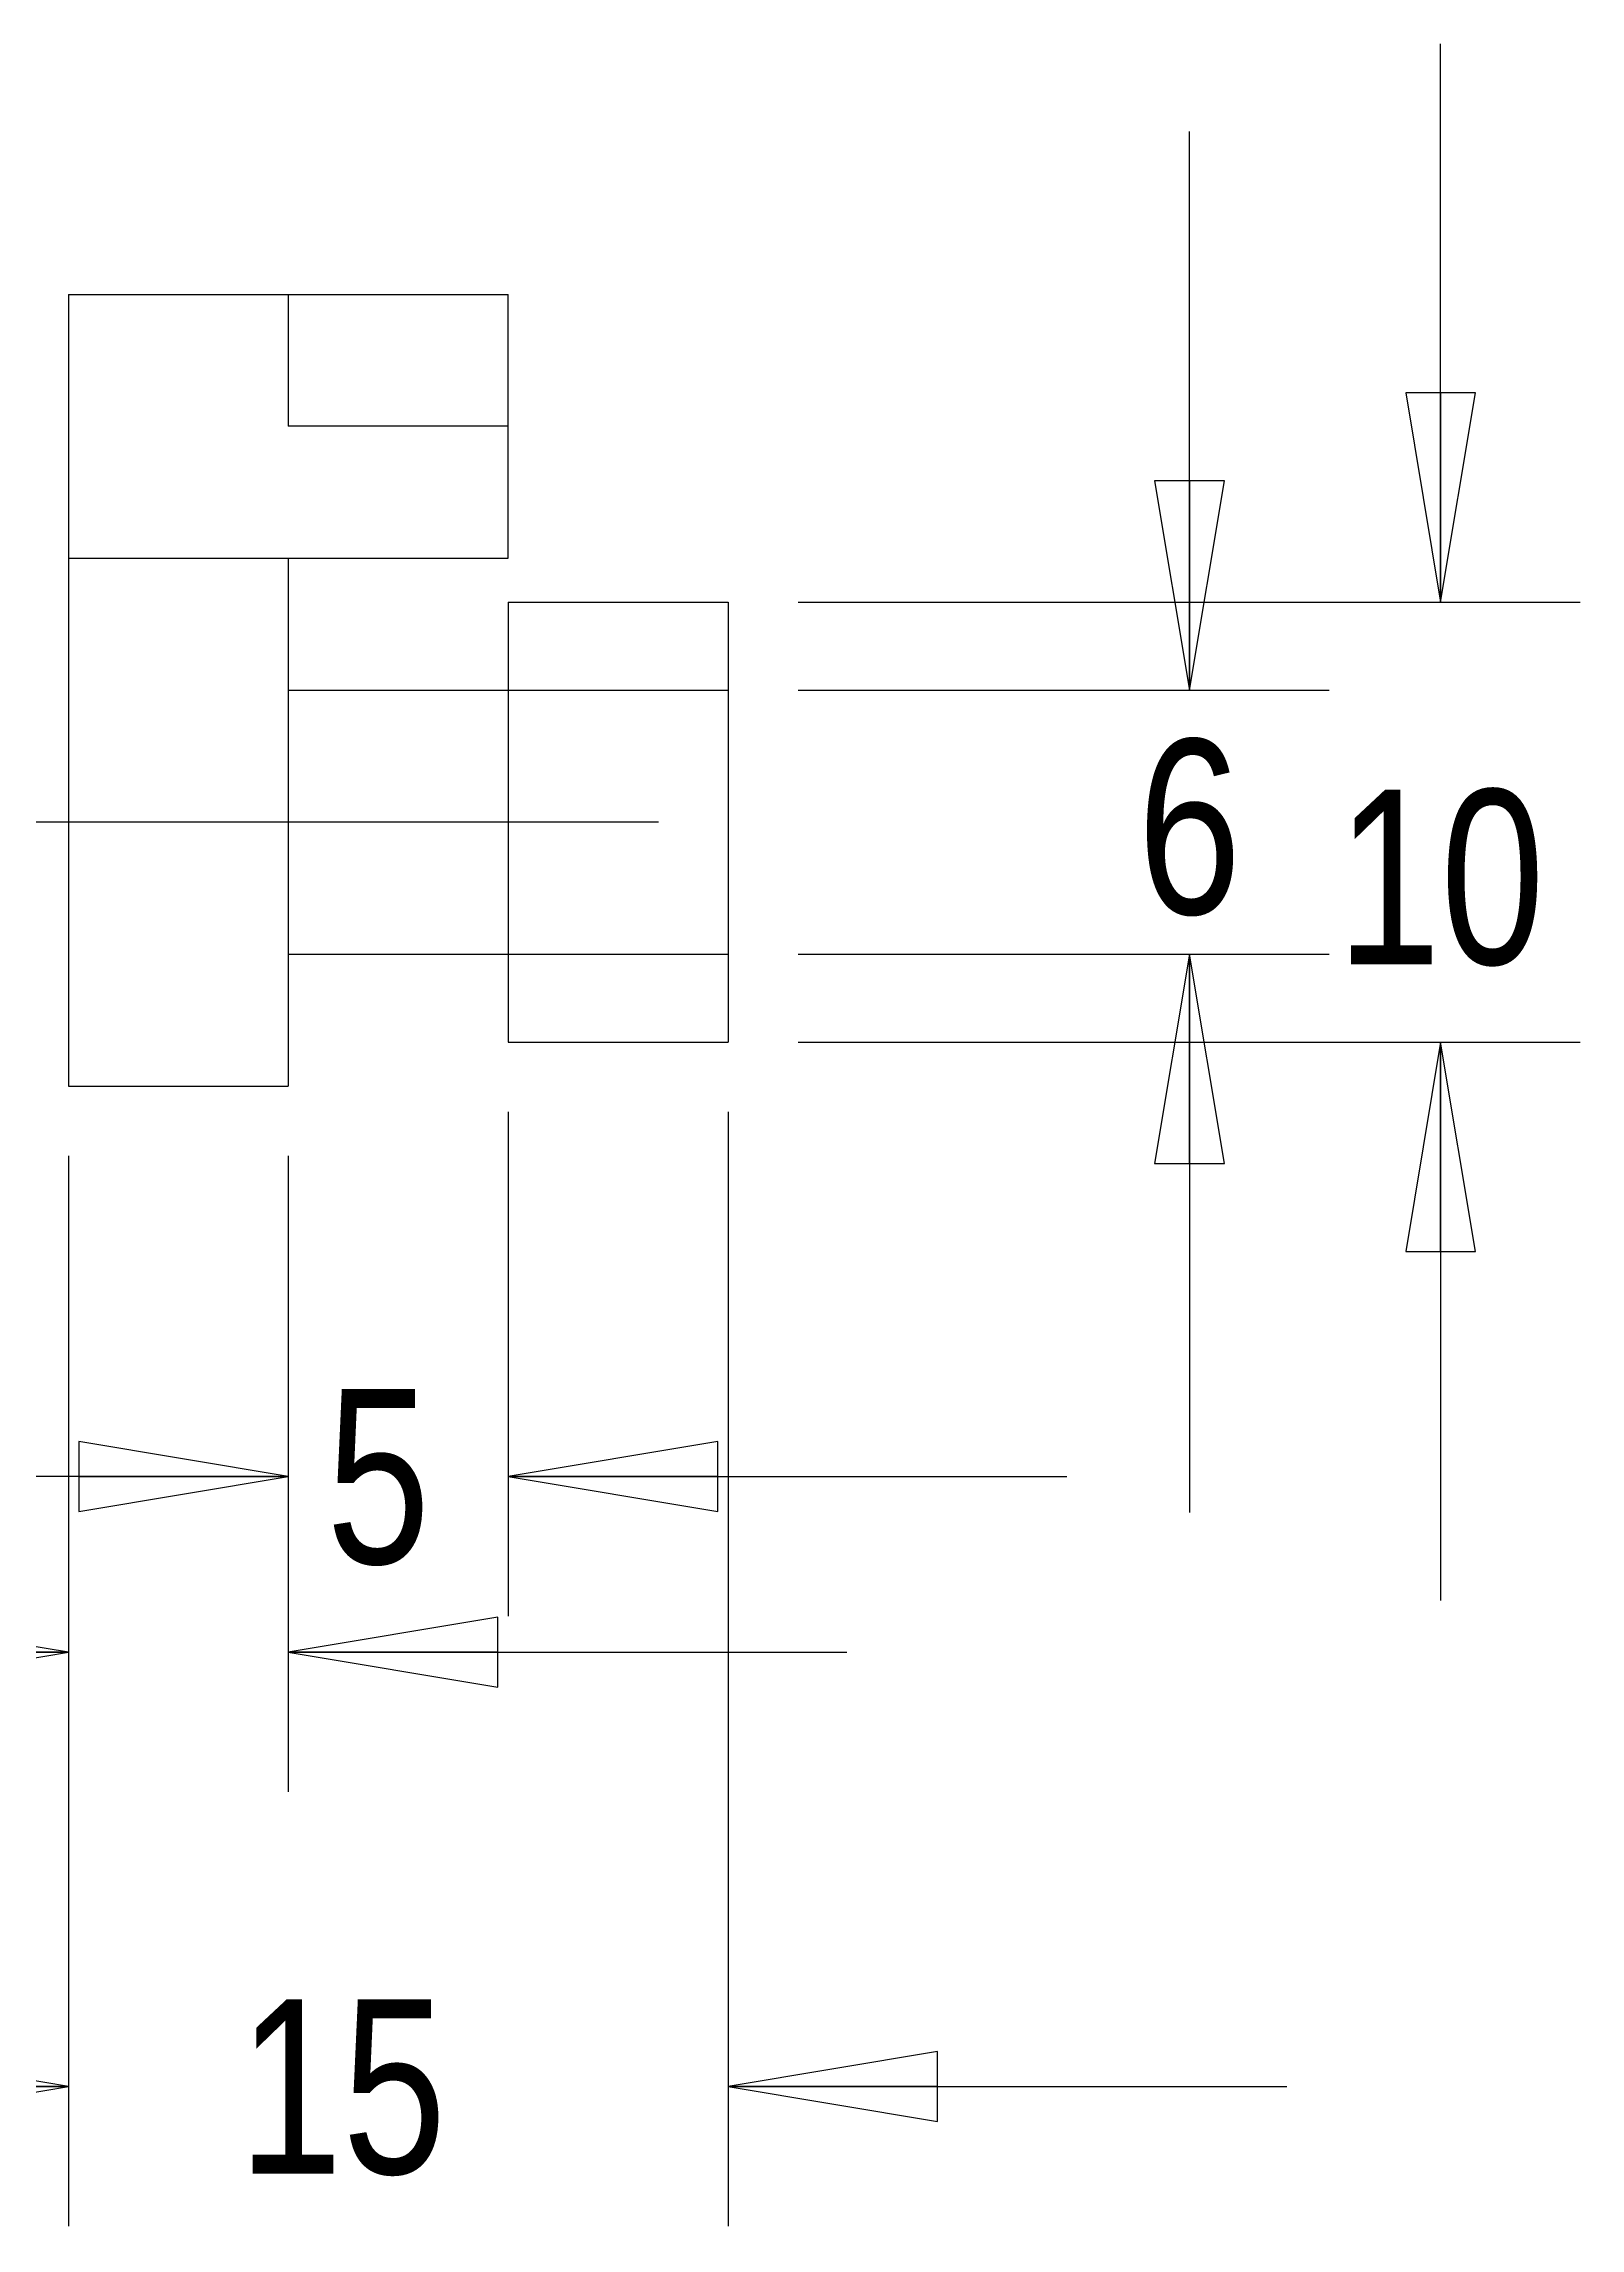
# Model space of a CAD drawing. Header units: millimetres. Extents: x 0 to 297, y 0 to 210.
# Drawn here: x 21.28 to 56.22, y 51.37 to 101.04 of the extents above; entities that cross this region are included whole.
import ezdxf

# ---------------------------------------------------------------- set-up
doc = ezdxf.new("R2010")
doc.units = ezdxf.units.MM
doc.header["$LTSCALE"] = 0.64311
doc.header["$MEASUREMENT"] = 0
doc.layers.get('0').update_dxf_attribs({"linetype": 'CONTINUOUS'})
doc.styles.get("Standard").update_dxf_attribs({"font": 'txt', "width": 0.8})
doc.dimstyles.new('DIMSTYLE_1', dxfattribs={"dimtxt": 0.15625, "dimasz": 0.1875, "dimexe": 0.125, "dimexo": 0.625, "dimgap": 0.078125, "dimtad": 1, "dimzin": 4, "dimtxsty": 'STANDARD', "dimblk": 'CLOSED', "dimblk1": 'CLOSED', "dimblk2": 'CLOSED', "dimcen": 2.5, "dimazin": 1, "dimtfac": 1, "dimtmove": 0, "dimatfit": 3, "dimldrblk": 'CLOSED', "dimtzin": 4})

# ---------------------------------------------------------------- blocks, each defined once
blk = doc.blocks.new('_CLOSED')
at = {"color": 0, "linetype": 'ByBlock'}
for p, q in [((0, 0), (-1, 0.167)), ((-1, 0.167), (-1, -0.167)), ((-1, -0.167), (0, 0)), ((-1, 0), (0, 0))]:
    blk.add_line(p, q, dxfattribs=at)
blk = doc.blocks.new('*D11')
at = {"color": 2, "linetype": 'Continuous', "transparency": 16777216}
for p, q in [((20.258, 95.342), (5.802, 95.342)), ((8.977, 95.342), (8.977, 92.266)), ((8.977, 83.342), (8.977, 84.328)), ((35.258, 83.342), (5.802, 83.342))]:
    blk.add_line(p, q, dxfattribs=at)
at = {"color": 2, "linetype": 'Continuous', "transparency": 16777216, "xscale": 4.762499999999999, "yscale": 4.762499999999999, "zscale": 4.762499999999999}
for p, rotation in [((8.977, 95.342), 90), ((8.977, 83.342), -90.00000000000001)]:
    blk.add_blockref('_CLOSED', p, dxfattribs=dict(at, rotation=rotation))
at = {"color": 2, "linetype": 'Continuous', "transparency": 16777216, "insert": (8.977, 90.281), "char_height": 3.9688, "width": 6.35, "attachment_point": 2, "line_spacing_factor": 0.9}
blk.add_mtext('12', dxfattribs=at)
blk = doc.blocks.new('*D12')
at = {"color": 2, "linetype": 'Continuous', "transparency": 16777216}
for p, q in [((21.845, 75.754), (21.845, 61.294)), ((26.845, 75.754), (26.845, 61.294)), ((21.845, 64.469), (18.225, 64.469)), ((26.845, 64.469), (39.545, 64.469))]:
    blk.add_line(p, q, dxfattribs=at)
at = {"color": 2, "linetype": 'Continuous', "transparency": 16777216, "xscale": 4.762499999999999, "yscale": 4.762499999999999, "zscale": 4.762499999999999}
blk.add_blockref('_CLOSED', (21.845, 64.469), dxfattribs=at)
at = {"color": 2, "linetype": 'Continuous', "transparency": 16777216, "xscale": 4.762499999999999, "yscale": 4.762499999999999, "zscale": 4.762499999999999, "rotation": 180}
blk.add_blockref('_CLOSED', (26.845, 64.469), dxfattribs=at)
at = {"color": 2, "linetype": 'Continuous', "transparency": 16777216, "insert": (16.24, 66.453), "char_height": 3.969, "width": 3.175, "attachment_point": 3, "line_spacing_factor": 0.9}
blk.add_mtext('5', dxfattribs=at)
blk = doc.blocks.new('*D13')
at = {"color": 2, "linetype": 'Continuous', "transparency": 16777216}
for p, q in [((31.845, 76.754), (31.845, 65.292)), ((26.845, 75.754), (26.845, 65.292)), ((26.845, 68.467), (14.145, 68.467)), ((31.845, 68.467), (44.545, 68.467))]:
    blk.add_line(p, q, dxfattribs=at)
at = {"color": 2, "linetype": 'Continuous', "transparency": 16777216, "xscale": 4.762499999999999, "yscale": 4.762499999999999, "zscale": 4.762499999999999}
blk.add_blockref('_CLOSED', (26.845, 68.467), dxfattribs=at)
at = {"color": 2, "linetype": 'Continuous', "transparency": 16777216, "xscale": 4.762499999999999, "yscale": 4.762499999999999, "zscale": 4.762499999999999, "rotation": 180}
blk.add_blockref('_CLOSED', (31.845, 68.467), dxfattribs=at)
at = {"color": 2, "linetype": 'Continuous', "transparency": 16777216, "insert": (28.889, 70.452), "char_height": 3.969, "width": 3.175, "attachment_point": 2, "line_spacing_factor": 0.9}
blk.add_mtext('5', dxfattribs=at)
blk = doc.blocks.new('*D14')
at = {"color": 2, "linetype": 'Continuous', "transparency": 16777216}
for p, q in [((36.845, 76.754), (36.845, 51.419)), ((21.845, 75.754), (21.845, 51.419)), ((21.845, 54.594), (9.145, 54.594)), ((36.845, 54.594), (49.545, 54.594))]:
    blk.add_line(p, q, dxfattribs=at)
at = {"color": 2, "linetype": 'Continuous', "transparency": 16777216, "xscale": 4.762499999999999, "yscale": 4.762499999999999, "zscale": 4.762499999999999}
blk.add_blockref('_CLOSED', (21.845, 54.594), dxfattribs=at)
at = {"color": 2, "linetype": 'Continuous', "transparency": 16777216, "xscale": 4.762499999999999, "yscale": 4.762499999999999, "zscale": 4.762499999999999, "rotation": 180}
blk.add_blockref('_CLOSED', (36.845, 54.594), dxfattribs=at)
at = {"color": 2, "linetype": 'Continuous', "transparency": 16777216, "insert": (28.073, 56.579), "char_height": 3.9688, "width": 6.35, "attachment_point": 2, "line_spacing_factor": 0.9}
blk.add_mtext('15', dxfattribs=at)
blk = doc.blocks.new('*D15')
at = {"color": 2, "linetype": 'Continuous', "transparency": 16777216}
for p, q in [((47.332, 86.342), (47.332, 99.042)), ((38.433, 86.342), (50.507, 86.342)), ((38.433, 80.342), (50.507, 80.342)), ((47.332, 80.342), (47.332, 67.642))]:
    blk.add_line(p, q, dxfattribs=at)
at = {"color": 2, "linetype": 'Continuous', "transparency": 16777216, "xscale": 4.762499999999999, "yscale": 4.762499999999999, "zscale": 4.762499999999999}
for p, rotation in [((47.332, 86.342), -90.00000000000001), ((47.332, 80.342), 90)]:
    blk.add_blockref('_CLOSED', p, dxfattribs=dict(at, rotation=rotation))
at = {"color": 2, "linetype": 'Continuous', "transparency": 16777216, "insert": (47.332, 85.222), "char_height": 3.969, "width": 3.175, "attachment_point": 2, "line_spacing_factor": 0.9}
blk.add_mtext('6', dxfattribs=at)
blk = doc.blocks.new('*D16')
at = {"color": 2, "linetype": 'Continuous', "transparency": 16777216}
for p, q in [((53.044, 88.342), (53.044, 101.042)), ((38.433, 88.342), (56.219, 88.342)), ((38.433, 78.342), (56.219, 78.342)), ((53.044, 78.342), (53.044, 65.642))]:
    blk.add_line(p, q, dxfattribs=at)
at = {"color": 2, "linetype": 'Continuous', "transparency": 16777216, "xscale": 4.762499999999999, "yscale": 4.762499999999999, "zscale": 4.762499999999999}
for p, rotation in [((53.044, 88.342), -90.00000000000001), ((53.044, 78.342), 90)]:
    blk.add_blockref('_CLOSED', p, dxfattribs=dict(at, rotation=rotation))
at = {"color": 2, "linetype": 'Continuous', "transparency": 16777216, "insert": (53.044, 84.08), "char_height": 3.9688, "width": 6.35, "attachment_point": 2, "line_spacing_factor": 0.9}
blk.add_mtext('10', dxfattribs=at)

msp = doc.modelspace()

# ---------------------------------------------------------------- linework, layer by layer
at = {"color": 7, "linetype": 'Continuous'}
for p, q in [((21.845, 95.342), (21.845, 77.342)), ((21.845, 95.342), (31.845, 95.342)), ((26.845, 95.342), (26.845, 92.342)), ((31.845, 89.342), (31.845, 95.342)), ((31.845, 92.342), (26.845, 92.342)), ((21.845, 89.342), (31.845, 89.342)), ((26.845, 89.342), (26.845, 77.342)), ((31.845, 88.342), (36.845, 88.342)), ((31.845, 88.342), (31.845, 78.342)), ((36.845, 88.342), (36.845, 78.342)), ((26.845, 86.342), (36.845, 86.342)), ((26.845, 80.342), (36.845, 80.342)), ((31.845, 78.342), (36.845, 78.342)), ((21.845, 77.342), (26.845, 77.342))]:
    msp.add_line(p, q, dxfattribs=at)

# ---------------------------------------------------------------- dimensions: what is measured, and where the dimension line sits
at = {"color": 2, "linetype": 'Continuous'}
for base, p1, p2, picture, middle in [((53.044, 78.342), (36.845, 88.342), (36.845, 78.342), '*D16', (53.441, 82.095)), ((47.332, 80.342), (36.845, 86.342), (36.845, 80.342), '*D15', (47.332, 83.238)), ((8.977, 83.342), (21.845, 95.342), (36.845, 83.342), '*D11', (9.374, 88.297))]:
    dim = msp.add_linear_dim(base=base, p1=p1, p2=p2, angle=270, dimstyle='DIMSTYLE_1', dxfattribs=at)
    dim.commit()
    dim.dimension.update_dxf_attribs({"geometry": picture, "text_midpoint": middle, "dimtype": 160})
for base, p1, p2, picture, middle in [((36.845, 54.594), (21.845, 77.342), (36.845, 78.342), '*D14', (28.569, 54.594)), ((31.845, 68.467), (26.845, 77.342), (31.845, 78.342), '*D13', (28.988, 68.467)), ((26.845, 64.469), (21.845, 77.342), (26.845, 77.342), '*D12', (14.752, 64.469))]:
    dim = msp.add_linear_dim(base=base, p1=p1, p2=p2, dimstyle='DIMSTYLE_1', dxfattribs=at)
    dim.commit()
    dim.dimension.update_dxf_attribs({"geometry": picture, "text_midpoint": middle, "dimtype": 160})

doc.saveas('drawing.dxf')
